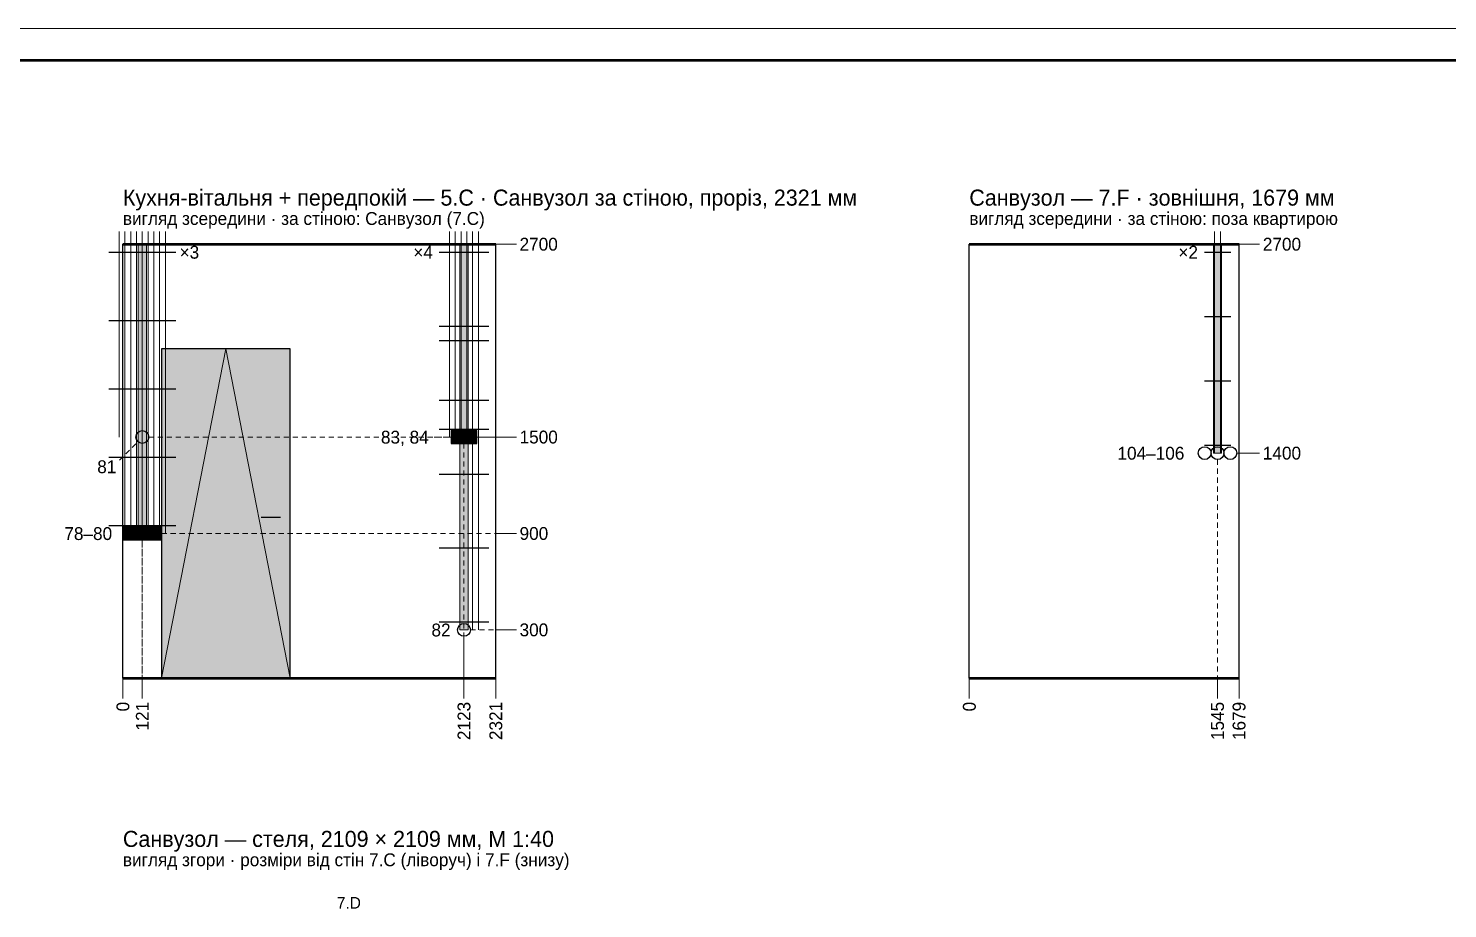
# Paper-space layout '08 Розгортки (продовження)' of a CAD drawing. Header units: millimetres. Extents: x 0 to 841, y 0 to 594.
# Drawn here: x 399.3 to 620.2, y 457.1 to 594 of the extents above; entities that cross this region are included whole.
import ezdxf
from ezdxf.enums import TextEntityAlignment as Align

# ---------------------------------------------------------------- set-up
doc = ezdxf.new("R2010")
doc.units = ezdxf.units.MM
doc.layers.add('A-SHEET', color=7, linetype='Continuous')
doc.layers.add('E-ELEV', color=7, linetype='Continuous')
doc.styles.add('PLEX_LIGHT', font='IBMPlexSans-Light.ttf')

psp = doc.layouts.new('08 Розгортки (продовження)')

# ---------------------------------------------------------------- hatches: boundary and pattern name
at = {"layer": 'E-ELEV', "true_color": 0xe4ded3}
h = psp.add_hatch(color=7, dxfattribs=at)
h.dxf.hatch_style = 1
h.paths.add_polyline_path([(416.45, 515.42), (417.7, 515.42), (417.7, 560.42), (416.45, 560.42)])
h = psp.add_hatch(color=7, dxfattribs=at)
h.dxf.hatch_style = 1
h.paths.add_polyline_path([(416.45, 515.42), (417.7, 515.42), (417.7, 560.42), (416.45, 560.42)])
h = psp.add_hatch(color=7, dxfattribs=at)
h.dxf.hatch_style = 1
h.paths.add_polyline_path([(416.45, 515.42), (417.7, 515.42), (417.7, 560.42), (416.45, 560.42)])
h = psp.add_hatch(color=7, dxfattribs=at)
h.dxf.hatch_style = 1
h.paths.add_polyline_path([(466.5, 500.42), (467.75, 500.42), (467.75, 560.42), (466.5, 560.42)])
h = psp.add_hatch(color=7, dxfattribs=at)
h.dxf.hatch_style = 1
h.paths.add_polyline_path([(466.5, 530.42), (467.75, 530.42), (467.75, 560.42), (466.5, 560.42)])
h = psp.add_hatch(color=7, dxfattribs=at)
h.dxf.hatch_style = 1
h.paths.add_polyline_path([(583.75, 527.92), (585, 527.92), (585, 560.42), (583.75, 560.42)])
at = {"layer": 'E-ELEV', "true_color": 0xffffff}
h = psp.add_hatch(color=7, dxfattribs=at)
h.dxf.hatch_style = 1
h.paths.add_polyline_path([(420.07, 492.92), (440.07, 492.92), (440.07, 544.17), (420.07, 544.17)])
h = psp.add_hatch(color=7, dxfattribs=at)
h.dxf.hatch_style = 1
h.paths.add_polyline_path([(465.12, 529.42), (467.12, 529.42), (467.12, 531.42), (465.12, 531.42)])
h = psp.add_hatch(color=7, dxfattribs=at)
h.dxf.hatch_style = 1
h.paths.add_polyline_path([(467.12, 529.42), (469.12, 529.42), (469.12, 531.42), (467.12, 531.42)])
h = psp.add_hatch(color=7, dxfattribs=at)
h.dxf.hatch_style = 1
h.paths.add_polyline_path([(414.07, 514.42), (416.07, 514.42), (416.07, 516.42), (414.07, 516.42)])
h = psp.add_hatch(color=7, dxfattribs=at)
h.dxf.hatch_style = 1
h.paths.add_polyline_path([(416.07, 514.42), (418.07, 514.42), (418.07, 516.42), (416.07, 516.42)])
h = psp.add_hatch(color=7, dxfattribs=at)
h.dxf.hatch_style = 1
h.paths.add_polyline_path([(418.07, 514.42), (420.07, 514.42), (420.07, 516.42), (418.07, 516.42)])

# ---------------------------------------------------------------- linework, layer by layer
at = {"layer": 'A-SHEET', "lineweight": 18}
psp.add_line((841, 594), (0, 594), dxfattribs=at)
at = {"layer": 'A-SHEET', "lineweight": 50}
psp.add_line((836, 589), (20, 589), dxfattribs=at)
at = {"layer": 'E-ELEV', "lineweight": 15, "true_color": 0x7f7fc9}
psp.add_line((413.47, 530.42), (413.47, 562.42), dxfattribs=at)
at = {"layer": 'E-ELEV', "lineweight": 15, "true_color": 0x9c755f}
for p, q in [((414.37, 515.42), (414.37, 562.42)), ((415.27, 515.42), (415.27, 562.42)), ((416.17, 515.42), (416.17, 562.42)), ((417.07, 515.42), (417.07, 562.42)), ((417.97, 515.42), (417.97, 562.42)), ((465.77, 530.42), (465.77, 562.42)), ((466.67, 530.42), (466.67, 562.42)), ((467.57, 530.42), (467.57, 562.42))]:
    psp.add_line(p, q, dxfattribs=at)
at = {"layer": 'E-ELEV', "lineweight": 15, "true_color": 0xf28e2b}
for p, q in [((418.87, 515.42), (418.87, 562.42)), ((419.77, 515.42), (419.77, 562.42)), ((420.67, 515.42), (420.67, 562.42))]:
    psp.add_line(p, q, dxfattribs=at)
at = {"layer": 'E-ELEV', "lineweight": 15, "true_color": 0x29251f}
psp.add_line((464.87, 530.42), (464.87, 562.42), dxfattribs=at)
at = {"layer": 'E-ELEV', "lineweight": 15, "true_color": 0x4fb0a0}
for p, q in [((468.47, 500.42), (468.47, 562.42)), ((469.37, 500.42), (469.37, 562.42))]:
    psp.add_line(p, q, dxfattribs=at)
at = {"layer": 'E-ELEV', "lineweight": 15, "true_color": 0xa8344f}
psp.add_line((583.92, 527.92), (583.92, 562.42), dxfattribs=at)
at = {"layer": 'E-ELEV', "lineweight": 15, "true_color": 0x5f9ed1}
psp.add_line((584.82, 527.92), (584.82, 562.42), dxfattribs=at)
at = {"layer": 'E-ELEV', "lineweight": 25, "true_color": 0x29251f, "transparency": 33554559}
for p, q in [((411.87, 559.17), (422.27, 559.17)), ((463.27, 559.17), (470.97, 559.17)), ((582.32, 559.17), (586.42, 559.17)), ((411.87, 548.55), (422.27, 548.55)), ((463.27, 547.67), (470.97, 547.67)), ((582.32, 549.17), (586.42, 549.17)), ((463.27, 545.42), (470.97, 545.42)), ((582.32, 539.17), (586.42, 539.17)), ((411.87, 537.92), (422.27, 537.92)), ((463.27, 536.17), (470.97, 536.17)), ((463.27, 531.67), (470.97, 531.67)), ((582.32, 529.17), (586.42, 529.17)), ((411.87, 527.3), (422.27, 527.3)), ((463.27, 524.67), (470.97, 524.67)), ((411.87, 516.67), (422.27, 516.67)), ((463.27, 513.17), (470.97, 513.17)), ((463.27, 501.67), (470.97, 501.67))]:
    psp.add_line(p, q, dxfattribs=at)
at = {"layer": 'E-ELEV', "lineweight": 50, "true_color": 0x29251f}
for p, q in [((414.05, 560.42), (472.07, 560.42)), ((545.75, 560.42), (587.72, 560.42)), ((414.05, 492.92), (472.07, 492.92)), ((545.75, 492.92), (587.72, 492.92))]:
    psp.add_line(p, q, dxfattribs=at)
at = {"layer": 'E-ELEV', "lineweight": 25, "true_color": 0x29251f}
for p, q in [((414.05, 492.92), (414.05, 560.42)), ((472.07, 492.92), (472.07, 560.42)), ((545.75, 492.92), (545.75, 560.42)), ((587.72, 492.92), (587.72, 560.42)), ((438.57, 517.92), (435.57, 517.92))]:
    psp.add_line(p, q, dxfattribs=at)
at = {"layer": 'E-ELEV', "lineweight": 13, "true_color": 0x29251f}
for p, q in [((472.07, 560.42), (473.27, 560.42)), ((473.27, 560.42), (475.27, 560.42)), ((587.72, 560.42), (588.92, 560.42)), ((588.92, 560.42), (590.92, 560.42)), ((472.07, 530.42), (473.27, 530.42)), ((473.27, 530.42), (475.27, 530.42)), ((587.72, 527.92), (588.92, 527.92)), ((588.92, 527.92), (590.92, 527.92)), ((472.07, 515.42), (473.27, 515.42)), ((473.27, 515.42), (475.27, 515.42)), ((472.07, 500.42), (473.27, 500.42)), ((473.27, 500.42), (475.27, 500.42)), ((414.05, 492.92), (414.05, 491.72)), ((417.07, 492.92), (417.07, 491.72)), ((467.12, 492.92), (467.12, 491.72)), ((472.07, 492.92), (472.07, 491.72)), ((545.75, 492.92), (545.75, 491.72)), ((584.37, 492.92), (584.37, 491.72)), ((587.72, 492.92), (587.72, 491.72)), ((414.05, 491.72), (414.05, 489.72)), ((417.07, 491.72), (417.07, 489.72)), ((467.12, 491.72), (467.12, 489.72)), ((472.07, 491.72), (472.07, 489.72)), ((545.75, 491.72), (545.75, 489.72)), ((584.37, 491.72), (584.37, 489.72)), ((587.72, 491.72), (587.72, 489.72))]:
    psp.add_line(p, q, dxfattribs=at)
at = {"layer": 'E-ELEV', "lineweight": 13, "true_color": 0xd9d3c8}
for p in [(420.07, 492.92), (440.07, 492.92)]:
    psp.add_line(p, (430.07, 544.17), dxfattribs=at)
at = {"layer": 'E-ELEV', "lineweight": 13, "true_color": 0x9a9288}
for p, q in [((418.07, 530.42), (418.87, 530.42)), ((419.47, 530.42), (420.27, 530.42)), ((420.87, 530.42), (421.67, 530.42)), ((422.27, 530.42), (423.07, 530.42)), ((423.67, 530.42), (424.47, 530.42)), ((425.07, 530.42), (425.87, 530.42)), ((426.47, 530.42), (427.27, 530.42)), ((427.87, 530.42), (428.67, 530.42)), ((429.27, 530.42), (430.07, 530.42)), ((430.67, 530.42), (431.47, 530.42)), ((432.07, 530.42), (432.87, 530.42)), ((433.47, 530.42), (434.27, 530.42)), ((434.87, 530.42), (435.67, 530.42)), ((436.27, 530.42), (437.07, 530.42)), ((437.67, 530.42), (438.47, 530.42)), ((439.07, 530.42), (439.87, 530.42)), ((440.47, 530.42), (441.27, 530.42)), ((441.87, 530.42), (442.67, 530.42)), ((443.27, 530.42), (444.07, 530.42)), ((444.67, 530.42), (445.47, 530.42)), ((446.07, 530.42), (446.87, 530.42)), ((447.47, 530.42), (448.27, 530.42)), ((448.87, 530.42), (449.67, 530.42)), ((450.27, 530.42), (451.07, 530.42)), ((451.67, 530.42), (452.47, 530.42)), ((453.07, 530.42), (453.87, 530.42)), ((454.47, 530.42), (455.27, 530.42)), ((455.87, 530.42), (456.67, 530.42)), ((457.27, 530.42), (458.07, 530.42)), ((458.67, 530.42), (459.47, 530.42)), ((460.07, 530.42), (460.87, 530.42)), ((461.47, 530.42), (462.27, 530.42)), ((462.5, 530.4), (463.3, 530.4)), ((462.87, 530.42), (463.67, 530.42)), ((463.9, 530.4), (464.7, 530.4)), ((464.27, 530.42), (465.07, 530.42)), ((465.67, 530.42), (466.47, 530.42)), ((467.07, 530.42), (467.87, 530.42)), ((468.47, 530.42), (469.27, 530.42)), ((469.12, 530.42), (469.92, 530.42)), ((469.12, 530.42), (469.92, 530.42)), ((469.87, 530.42), (470.67, 530.42)), ((470.52, 530.42), (471.32, 530.42)), ((470.52, 530.42), (471.32, 530.42)), ((471.27, 530.42), (472.07, 530.42)), ((471.92, 530.42), (472.07, 530.42)), ((471.92, 530.42), (472.07, 530.42)), ((414.49, 527.79), (415.06, 528.36)), ((415.48, 528.78), (416.05, 529.35)), ((417.07, 529.42), (417.07, 528.62)), ((417.07, 528.02), (417.07, 527.22)), ((467.12, 529.42), (467.12, 528.62)), ((467.12, 529.42), (467.12, 528.62)), ((467.12, 528.02), (467.12, 527.22)), ((467.12, 528.02), (467.12, 527.22)), ((587.37, 527.92), (587.72, 527.92)), ((587.37, 527.92), (587.72, 527.92)), ((587.37, 527.92), (587.72, 527.92)), ((413.5, 526.8), (414.07, 527.37)), ((417.07, 526.62), (417.07, 525.82)), ((467.12, 526.62), (467.12, 525.82)), ((467.12, 526.62), (467.12, 525.82)), ((584.37, 526.92), (584.37, 526.12)), ((584.37, 526.92), (584.37, 526.12)), ((584.37, 526.92), (584.37, 526.12)), ((417.07, 525.22), (417.07, 524.42)), ((417.07, 523.82), (417.07, 523.02)), ((467.12, 525.22), (467.12, 524.42)), ((467.12, 525.22), (467.12, 524.42)), ((467.12, 523.82), (467.12, 523.02)), ((467.12, 523.82), (467.12, 523.02)), ((584.37, 525.52), (584.37, 524.72)), ((584.37, 525.52), (584.37, 524.72)), ((584.37, 525.52), (584.37, 524.72)), ((584.37, 524.12), (584.37, 523.32)), ((584.37, 524.12), (584.37, 523.32)), ((584.37, 524.12), (584.37, 523.32)), ((417.07, 522.42), (417.07, 521.62)), ((467.12, 522.42), (467.12, 521.62)), ((467.12, 522.42), (467.12, 521.62)), ((584.37, 522.72), (584.37, 521.92)), ((584.37, 522.72), (584.37, 521.92)), ((584.37, 522.72), (584.37, 521.92)), ((584.37, 521.32), (584.37, 520.52)), ((584.37, 521.32), (584.37, 520.52)), ((584.37, 521.32), (584.37, 520.52)), ((417.07, 521.02), (417.07, 520.22)), ((417.07, 519.62), (417.07, 518.82)), ((467.12, 521.02), (467.12, 520.22)), ((467.12, 521.02), (467.12, 520.22)), ((467.12, 519.62), (467.12, 518.82)), ((467.12, 519.62), (467.12, 518.82)), ((584.37, 519.92), (584.37, 519.12)), ((584.37, 519.92), (584.37, 519.12)), ((584.37, 519.92), (584.37, 519.12)), ((417.07, 518.22), (417.07, 517.42)), ((417.07, 516.82), (417.07, 516.02)), ((467.12, 518.22), (467.12, 517.42)), ((467.12, 518.22), (467.12, 517.42)), ((467.12, 516.82), (467.12, 516.02)), ((467.12, 516.82), (467.12, 516.02)), ((584.37, 518.52), (584.37, 517.72)), ((584.37, 518.52), (584.37, 517.72)), ((584.37, 518.52), (584.37, 517.72)), ((584.37, 517.12), (584.37, 516.32)), ((584.37, 517.12), (584.37, 516.32)), ((584.37, 517.12), (584.37, 516.32)), ((417.07, 515.42), (417.07, 514.62)), ((420.07, 515.42), (420.87, 515.42)), ((420.07, 515.42), (420.87, 515.42)), ((420.07, 515.42), (420.87, 515.42)), ((421.47, 515.42), (422.27, 515.42)), ((421.47, 515.42), (422.27, 515.42)), ((421.47, 515.42), (422.27, 515.42)), ((422.87, 515.42), (423.67, 515.42)), ((422.87, 515.42), (423.67, 515.42)), ((422.87, 515.42), (423.67, 515.42)), ((424.27, 515.42), (425.07, 515.42)), ((424.27, 515.42), (425.07, 515.42)), ((424.27, 515.42), (425.07, 515.42)), ((425.67, 515.42), (426.47, 515.42)), ((425.67, 515.42), (426.47, 515.42)), ((425.67, 515.42), (426.47, 515.42)), ((427.07, 515.42), (427.87, 515.42)), ((427.07, 515.42), (427.87, 515.42)), ((427.07, 515.42), (427.87, 515.42)), ((428.47, 515.42), (429.27, 515.42)), ((428.47, 515.42), (429.27, 515.42)), ((428.47, 515.42), (429.27, 515.42)), ((429.87, 515.42), (430.67, 515.42)), ((429.87, 515.42), (430.67, 515.42)), ((429.87, 515.42), (430.67, 515.42)), ((431.27, 515.42), (432.07, 515.42)), ((431.27, 515.42), (432.07, 515.42)), ((431.27, 515.42), (432.07, 515.42)), ((432.67, 515.42), (433.47, 515.42)), ((432.67, 515.42), (433.47, 515.42)), ((432.67, 515.42), (433.47, 515.42)), ((434.07, 515.42), (434.87, 515.42)), ((434.07, 515.42), (434.87, 515.42)), ((434.07, 515.42), (434.87, 515.42)), ((435.47, 515.42), (436.27, 515.42)), ((435.47, 515.42), (436.27, 515.42)), ((435.47, 515.42), (436.27, 515.42)), ((436.87, 515.42), (437.67, 515.42)), ((436.87, 515.42), (437.67, 515.42)), ((436.87, 515.42), (437.67, 515.42)), ((438.27, 515.42), (439.07, 515.42)), ((438.27, 515.42), (439.07, 515.42)), ((438.27, 515.42), (439.07, 515.42)), ((439.67, 515.42), (440.47, 515.42)), ((439.67, 515.42), (440.47, 515.42)), ((439.67, 515.42), (440.47, 515.42)), ((441.07, 515.42), (441.87, 515.42)), ((441.07, 515.42), (441.87, 515.42)), ((441.07, 515.42), (441.87, 515.42)), ((442.47, 515.42), (443.27, 515.42)), ((442.47, 515.42), (443.27, 515.42)), ((442.47, 515.42), (443.27, 515.42)), ((443.87, 515.42), (444.67, 515.42)), ((443.87, 515.42), (444.67, 515.42)), ((443.87, 515.42), (444.67, 515.42)), ((445.27, 515.42), (446.07, 515.42)), ((445.27, 515.42), (446.07, 515.42)), ((445.27, 515.42), (446.07, 515.42)), ((446.67, 515.42), (447.47, 515.42)), ((446.67, 515.42), (447.47, 515.42)), ((446.67, 515.42), (447.47, 515.42)), ((448.07, 515.42), (448.87, 515.42)), ((448.07, 515.42), (448.87, 515.42)), ((448.07, 515.42), (448.87, 515.42)), ((449.47, 515.42), (450.27, 515.42)), ((449.47, 515.42), (450.27, 515.42)), ((449.47, 515.42), (450.27, 515.42)), ((450.87, 515.42), (451.67, 515.42)), ((450.87, 515.42), (451.67, 515.42)), ((450.87, 515.42), (451.67, 515.42)), ((452.27, 515.42), (453.07, 515.42)), ((452.27, 515.42), (453.07, 515.42)), ((452.27, 515.42), (453.07, 515.42)), ((453.67, 515.42), (454.47, 515.42)), ((453.67, 515.42), (454.47, 515.42)), ((453.67, 515.42), (454.47, 515.42)), ((455.07, 515.42), (455.87, 515.42)), ((455.07, 515.42), (455.87, 515.42)), ((455.07, 515.42), (455.87, 515.42)), ((456.47, 515.42), (457.27, 515.42)), ((456.47, 515.42), (457.27, 515.42)), ((456.47, 515.42), (457.27, 515.42)), ((457.87, 515.42), (458.67, 515.42)), ((457.87, 515.42), (458.67, 515.42)), ((457.87, 515.42), (458.67, 515.42)), ((459.27, 515.42), (460.07, 515.42)), ((459.27, 515.42), (460.07, 515.42)), ((459.27, 515.42), (460.07, 515.42)), ((460.67, 515.42), (461.47, 515.42)), ((460.67, 515.42), (461.47, 515.42)), ((460.67, 515.42), (461.47, 515.42)), ((462.07, 515.42), (462.87, 515.42)), ((462.07, 515.42), (462.87, 515.42)), ((462.07, 515.42), (462.87, 515.42)), ((463.47, 515.42), (464.27, 515.42)), ((463.47, 515.42), (464.27, 515.42)), ((463.47, 515.42), (464.27, 515.42)), ((464.87, 515.42), (465.67, 515.42)), ((464.87, 515.42), (465.67, 515.42)), ((464.87, 515.42), (465.67, 515.42)), ((466.27, 515.42), (467.07, 515.42)), ((466.27, 515.42), (467.07, 515.42)), ((466.27, 515.42), (467.07, 515.42)), ((467.12, 515.42), (467.12, 514.62)), ((467.12, 515.42), (467.12, 514.62)), ((467.67, 515.42), (468.47, 515.42)), ((467.67, 515.42), (468.47, 515.42)), ((467.67, 515.42), (468.47, 515.42)), ((469.07, 515.42), (469.87, 515.42)), ((469.07, 515.42), (469.87, 515.42)), ((469.07, 515.42), (469.87, 515.42)), ((470.47, 515.42), (471.27, 515.42)), ((470.47, 515.42), (471.27, 515.42)), ((470.47, 515.42), (471.27, 515.42)), ((471.87, 515.42), (472.07, 515.42)), ((471.87, 515.42), (472.07, 515.42)), ((471.87, 515.42), (472.07, 515.42)), ((584.37, 515.72), (584.37, 514.92)), ((584.37, 515.72), (584.37, 514.92)), ((584.37, 515.72), (584.37, 514.92)), ((417.07, 514.42), (417.07, 513.62)), ((417.07, 514.42), (417.07, 513.62)), ((417.07, 514.42), (417.07, 513.62)), ((417.07, 514.02), (417.07, 513.22)), ((417.07, 513.02), (417.07, 512.22)), ((417.07, 513.02), (417.07, 512.22)), ((417.07, 513.02), (417.07, 512.22)), ((417.07, 512.62), (417.07, 511.82)), ((467.12, 514.02), (467.12, 513.22)), ((467.12, 514.02), (467.12, 513.22)), ((467.12, 512.62), (467.12, 511.82)), ((467.12, 512.62), (467.12, 511.82)), ((584.37, 514.32), (584.37, 513.52)), ((584.37, 514.32), (584.37, 513.52)), ((584.37, 514.32), (584.37, 513.52)), ((584.37, 512.92), (584.37, 512.12)), ((584.37, 512.92), (584.37, 512.12)), ((584.37, 512.92), (584.37, 512.12)), ((417.07, 511.62), (417.07, 510.82)), ((417.07, 511.62), (417.07, 510.82)), ((417.07, 511.62), (417.07, 510.82)), ((417.07, 511.22), (417.07, 510.42)), ((417.07, 510.22), (417.07, 509.42)), ((417.07, 510.22), (417.07, 509.42)), ((417.07, 510.22), (417.07, 509.42)), ((467.12, 511.22), (467.12, 510.42)), ((467.12, 511.22), (467.12, 510.42)), ((584.37, 511.52), (584.37, 510.72)), ((584.37, 511.52), (584.37, 510.72)), ((584.37, 511.52), (584.37, 510.72)), ((584.37, 510.12), (584.37, 509.32)), ((584.37, 510.12), (584.37, 509.32)), ((584.37, 510.12), (584.37, 509.32)), ((417.07, 509.82), (417.07, 509.02)), ((417.07, 508.82), (417.07, 508.02)), ((417.07, 508.82), (417.07, 508.02)), ((417.07, 508.82), (417.07, 508.02)), ((417.07, 508.42), (417.07, 507.62)), ((467.12, 509.82), (467.12, 509.02)), ((467.12, 509.82), (467.12, 509.02)), ((467.12, 508.42), (467.12, 507.62)), ((467.12, 508.42), (467.12, 507.62)), ((584.37, 508.72), (584.37, 507.92)), ((584.37, 508.72), (584.37, 507.92)), ((584.37, 508.72), (584.37, 507.92)), ((417.07, 507.42), (417.07, 506.62)), ((417.07, 507.42), (417.07, 506.62)), ((417.07, 507.42), (417.07, 506.62)), ((417.07, 507.02), (417.07, 506.22)), ((417.07, 506.02), (417.07, 505.22)), ((417.07, 506.02), (417.07, 505.22)), ((417.07, 506.02), (417.07, 505.22)), ((467.12, 507.02), (467.12, 506.22)), ((467.12, 507.02), (467.12, 506.22)), ((584.37, 507.32), (584.37, 506.52)), ((584.37, 507.32), (584.37, 506.52)), ((584.37, 507.32), (584.37, 506.52)), ((584.37, 505.92), (584.37, 505.12)), ((584.37, 505.92), (584.37, 505.12)), ((584.37, 505.92), (584.37, 505.12)), ((417.07, 505.62), (417.07, 504.82)), ((417.07, 504.62), (417.07, 503.82)), ((417.07, 504.62), (417.07, 503.82)), ((417.07, 504.62), (417.07, 503.82)), ((417.07, 504.22), (417.07, 503.42)), ((467.12, 505.62), (467.12, 504.82)), ((467.12, 505.62), (467.12, 504.82)), ((467.12, 504.22), (467.12, 503.42)), ((467.12, 504.22), (467.12, 503.42)), ((584.37, 504.52), (584.37, 503.72)), ((584.37, 504.52), (584.37, 503.72)), ((584.37, 504.52), (584.37, 503.72)), ((417.07, 503.22), (417.07, 502.42)), ((417.07, 503.22), (417.07, 502.42)), ((417.07, 503.22), (417.07, 502.42)), ((417.07, 502.82), (417.07, 502.02)), ((417.07, 501.82), (417.07, 501.02)), ((417.07, 501.82), (417.07, 501.02)), ((417.07, 501.82), (417.07, 501.02)), ((417.07, 501.42), (417.07, 500.62)), ((467.12, 502.82), (467.12, 502.02)), ((467.12, 502.82), (467.12, 502.02)), ((467.12, 501.42), (467.12, 500.62)), ((467.12, 501.42), (467.12, 500.62)), ((584.37, 503.12), (584.37, 502.32)), ((584.37, 503.12), (584.37, 502.32)), ((584.37, 503.12), (584.37, 502.32)), ((584.37, 501.72), (584.37, 500.92)), ((584.37, 501.72), (584.37, 500.92)), ((584.37, 501.72), (584.37, 500.92)), ((417.07, 500.42), (417.07, 499.62)), ((417.07, 500.42), (417.07, 499.62)), ((417.07, 500.42), (417.07, 499.62)), ((417.07, 500.02), (417.07, 499.22)), ((467.12, 500.02), (467.12, 499.22)), ((467.12, 500.02), (467.12, 499.22)), ((467.12, 499.42), (467.12, 498.62)), ((468.12, 500.42), (468.92, 500.42)), ((469.52, 500.42), (470.32, 500.42)), ((470.92, 500.42), (471.72, 500.42)), ((584.37, 500.32), (584.37, 499.52)), ((584.37, 500.32), (584.37, 499.52)), ((584.37, 500.32), (584.37, 499.52)), ((417.07, 499.02), (417.07, 498.22)), ((417.07, 499.02), (417.07, 498.22)), ((417.07, 499.02), (417.07, 498.22)), ((417.07, 498.62), (417.07, 497.82)), ((417.07, 497.62), (417.07, 496.82)), ((417.07, 497.62), (417.07, 496.82)), ((417.07, 497.62), (417.07, 496.82)), ((417.07, 497.22), (417.07, 496.42)), ((467.12, 498.62), (467.12, 497.82)), ((467.12, 498.62), (467.12, 497.82)), ((467.12, 498.02), (467.12, 497.22)), ((467.12, 497.22), (467.12, 496.42)), ((467.12, 497.22), (467.12, 496.42)), ((584.37, 498.92), (584.37, 498.12)), ((584.37, 498.92), (584.37, 498.12)), ((584.37, 498.92), (584.37, 498.12)), ((584.37, 497.52), (584.37, 496.72)), ((584.37, 497.52), (584.37, 496.72)), ((584.37, 497.52), (584.37, 496.72)), ((417.07, 496.22), (417.07, 495.42)), ((417.07, 496.22), (417.07, 495.42)), ((417.07, 496.22), (417.07, 495.42)), ((417.07, 495.82), (417.07, 495.02)), ((417.07, 494.82), (417.07, 494.02)), ((417.07, 494.82), (417.07, 494.02)), ((417.07, 494.82), (417.07, 494.02)), ((467.12, 496.62), (467.12, 495.82)), ((467.12, 495.82), (467.12, 495.02)), ((467.12, 495.82), (467.12, 495.02)), ((467.12, 495.22), (467.12, 494.42)), ((584.37, 496.12), (584.37, 495.32)), ((584.37, 496.12), (584.37, 495.32)), ((584.37, 496.12), (584.37, 495.32)), ((584.37, 494.72), (584.37, 493.92)), ((584.37, 494.72), (584.37, 493.92)), ((584.37, 494.72), (584.37, 493.92)), ((417.07, 494.42), (417.07, 493.62)), ((417.07, 493.42), (417.07, 492.92)), ((417.07, 493.42), (417.07, 492.92)), ((417.07, 493.42), (417.07, 492.92)), ((417.07, 493.02), (417.07, 492.92)), ((467.12, 494.42), (467.12, 493.62)), ((467.12, 494.42), (467.12, 493.62)), ((467.12, 493.82), (467.12, 493.02)), ((467.12, 493.02), (467.12, 492.92)), ((467.12, 493.02), (467.12, 492.92)), ((584.37, 493.32), (584.37, 492.92)), ((584.37, 493.32), (584.37, 492.92)), ((584.37, 493.32), (584.37, 492.92))]:
    psp.add_line(p, q, dxfattribs=at)
for points in [[(416.45, 515.42), (417.7, 515.42), (417.7, 560.42), (416.45, 560.42)], [(416.45, 515.42), (417.7, 515.42), (417.7, 560.42), (416.45, 560.42)], [(416.45, 515.42), (417.7, 515.42), (417.7, 560.42), (416.45, 560.42)], [(466.5, 500.42), (467.75, 500.42), (467.75, 560.42), (466.5, 560.42)], [(466.5, 530.42), (467.75, 530.42), (467.75, 560.42), (466.5, 560.42)], [(583.75, 527.92), (585, 527.92), (585, 560.42), (583.75, 560.42)]]:
    psp.add_lwpolyline(points, close=True, dxfattribs=at)
at = {"layer": 'E-ELEV', "lineweight": 25, "true_color": 0x29251f}
for points in [[(420.07, 492.92), (440.07, 492.92), (440.07, 544.17), (420.07, 544.17)], [(465.12, 529.42), (467.12, 529.42), (467.12, 531.42), (465.12, 531.42)], [(467.12, 529.42), (469.12, 529.42), (469.12, 531.42), (467.12, 531.42)], [(414.07, 514.42), (416.07, 514.42), (416.07, 516.42), (414.07, 516.42)], [(416.07, 514.42), (418.07, 514.42), (418.07, 516.42), (416.07, 516.42)], [(418.07, 514.42), (420.07, 514.42), (420.07, 516.42), (418.07, 516.42)]]:
    psp.add_lwpolyline(points, close=True, dxfattribs=at)
for centre in [(417.07, 530.42), (582.37, 527.92), (584.37, 527.92), (586.37, 527.92), (467.12, 500.42)]:
    psp.add_circle(centre, 1, dxfattribs=at)

# ---------------------------------------------------------------- texts
at = {"layer": 'E-ELEV', "true_color": 0x29251f, "style": 'PLEX_LIGHT'}
for s, height, p in [('Кухня-вітальня + передпокій — 5.C · Санвузол за стіною, проріз, 2321 мм', 2.5, (414.05, 567.67)), ('Санвузол — 7.F · зовнішня, 1679 мм', 2.5, (545.75, 567.67)), ('вигляд зсередини · за стіною: Санвузол (7.C)', 2, (414.05, 564.42)), ('вигляд зсередини · за стіною: поза квартирою', 2, (545.75, 564.42)), ('2700', 2, (475.77, 560.42)), ('2700', 2, (591.42, 560.42)), ('×3', 2, (422.87, 559.17)), ('×4', 2, (459.23, 559.17)), ('×2', 2, (578.28, 559.17)), ('83, 84', 2, (454.2, 530.4)), ('1500', 2, (475.77, 530.42)), ('104–106', 2, (568.8, 527.9)), ('1400', 2, (591.42, 527.92)), ('81', 2, (410.06, 525.8)), ('78–80', 2, (404.94, 515.4)), ('900', 2, (475.77, 515.42)), ('82', 2, (462.06, 500.4)), ('300', 2, (475.77, 500.42)), ('Санвузол — стеля, 2109 × 2109 мм, М 1:40', 2.5, (414.05, 467.9)), ('вигляд згори · розміри від стін 7.C (ліворуч) і 7.F (знизу)', 2, (414.05, 464.65))]:
    psp.add_text(s, height=height, dxfattribs=at).set_placement(p, align=Align.MIDDLE_LEFT)
for s, p in [('0', (414.05, 489.22)), ('121', (417.07, 489.22)), ('2123', (467.12, 489.22)), ('2321', (472.07, 489.22)), ('0', (545.75, 489.22)), ('1545', (584.37, 489.22)), ('1679', (587.72, 489.22))]:
    psp.add_text(s, height=2, rotation=90, dxfattribs=at).set_placement(p, align=Align.MIDDLE_RIGHT)
at = {"layer": 'E-ELEV', "true_color": 0x9a9288, "style": 'PLEX_LIGHT'}
psp.add_text('7.D', height=1.8, dxfattribs=at).set_placement((449.21, 457.95), align=Align.MIDDLE_CENTER)

doc.saveas('drawing.dxf')
